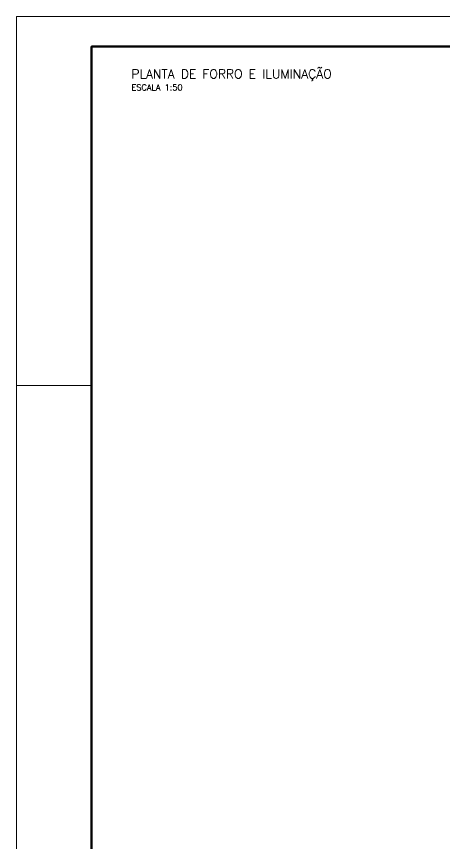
# Model space of a CAD drawing. Extents: x 0 to 175, y -16 to 63.
# Drawn here: x 145.42 to 152.55, y 7.32 to 21.1 of the extents above; entities that cross this region are included whole.
import ezdxf

# ---------------------------------------------------------------- set-up
doc = ezdxf.new("R2010")
doc.units = 0
doc.header["$LTSCALE"] = 0.5
doc.header["$MEASUREMENT"] = 0
doc.layers.add('MARGEM', color=1, linetype='CONTINUOUS')
doc.layers.add('TXT02', color=2, linetype='CONTINUOUS', lineweight=20)
doc.layers.add('TXT05', color=4, linetype='CONTINUOUS', lineweight=30)
doc.styles.add('SIMPLEX', font='SIMPLEX')

# ---------------------------------------------------------------- blocks, each defined once
blk = doc.blocks.new('MAR-A2')
at = {"layer": 'MARGEM', "color": 2, "lineweight": 20}
blk.add_line((2.5, 29.7), (0, 29.7), dxfattribs=at)
blk.add_lwpolyline([(0, 0), (59.4, 0), (59.4, 42), (0, 42)], close=True, dxfattribs=at)
at = {"layer": 'MARGEM', "color": 6, "lineweight": 50}
blk.add_lwpolyline([(2.5, 1), (58.4, 1), (58.4, 41), (2.5, 41)], close=True, dxfattribs=at)

msp = doc.modelspace()

# ---------------------------------------------------------------- block references
at = {"layer": 'MARGEM', "xscale": 0.5, "yscale": 0.5, "zscale": 0.5}
msp.add_blockref('MAR-A2', (145.4201, 0.1), dxfattribs=at)

# ---------------------------------------------------------------- texts
at = {"layer": 'TXT02', "style": 'SIMPLEX'}
msp.add_text('ESCALA 1:50', height=0.1, dxfattribs=at).set_placement((147.3332, 19.8687))
at = {"layer": 'TXT05', "style": 'SIMPLEX'}
msp.add_text('PLANTA DE FORRO E ILUMINAÇÃO', height=0.15, dxfattribs=at).set_placement((147.3332, 20.0687))

doc.saveas('drawing.dxf')
